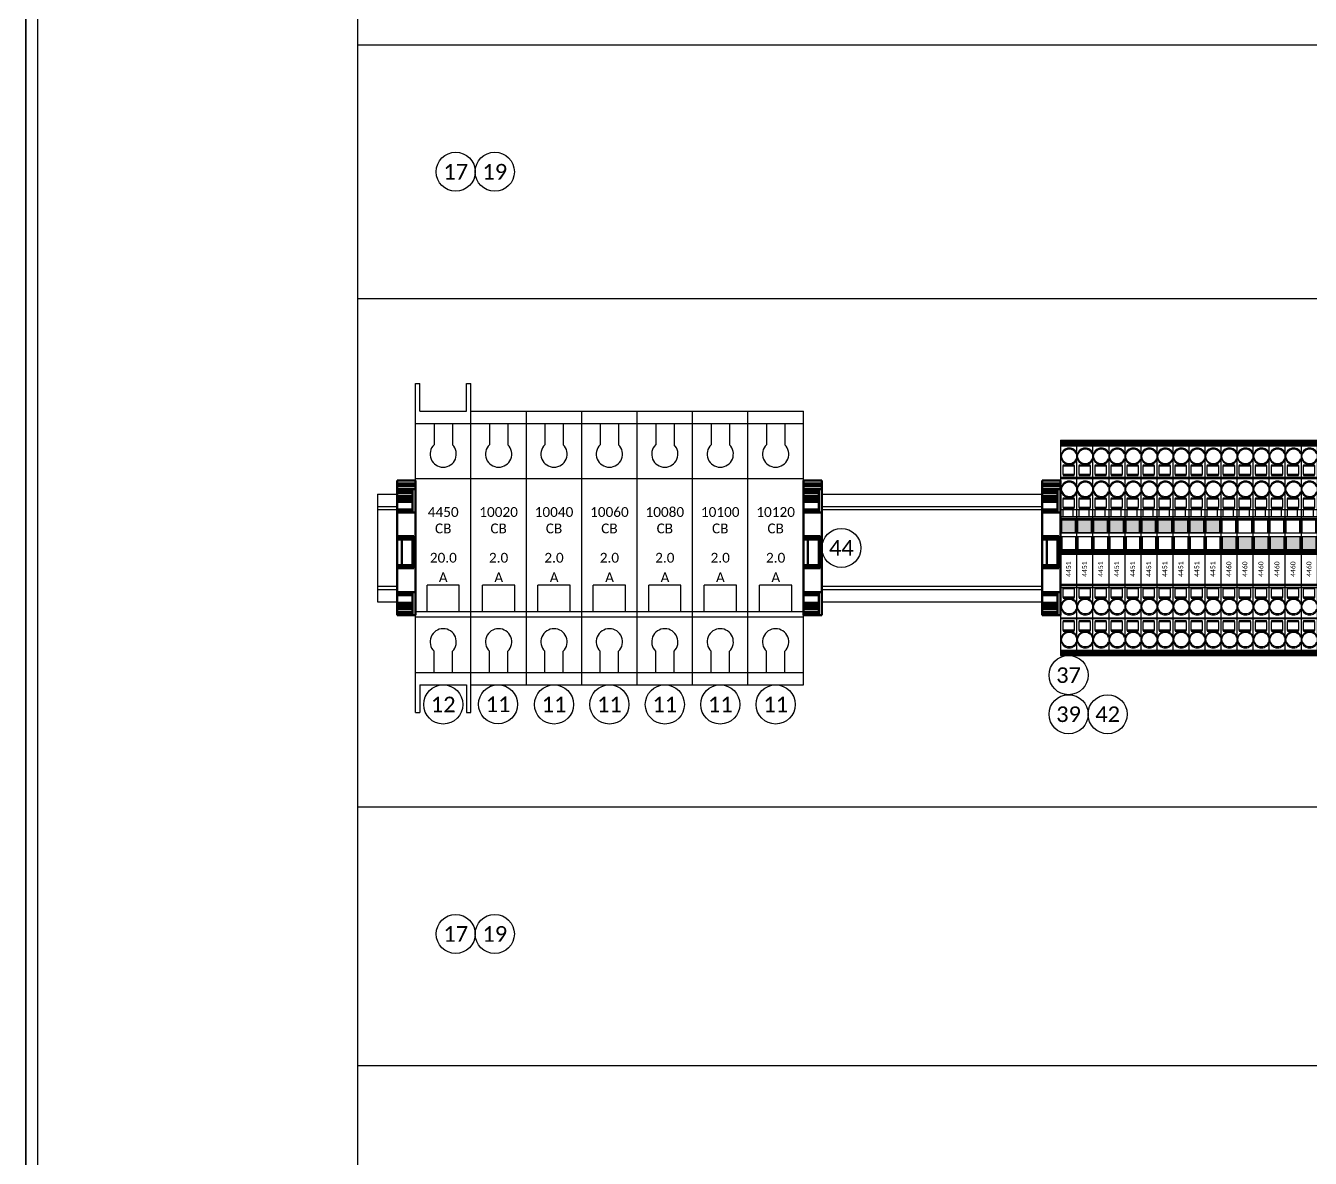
# Model space of a CAD drawing. Header units: inches. Extents: x 0 to 316, y -1 to 150.
# Drawn here: x 175.11 to 191.54, y 79.01 to 93.5 of the extents above; entities that cross this region are included whole.
import ezdxf
from ezdxf.enums import TextEntityAlignment as Align

# ---------------------------------------------------------------- set-up
doc = ezdxf.new("R2010")
doc.units = ezdxf.units.IN
doc.header["$MEASUREMENT"] = 0
doc.linetypes.add('HIDDEN2', pattern=[0.1875, 0.125, -0.0625])
doc.styles.add('Calibri', font='calibri.ttf')
doc.styles.add('SIMPLEX', font='simplex.shx', dxfattribs={"height": 6})

# ---------------------------------------------------------------- blocks, each defined once
blk = doc.blocks.new('A$C22433D2A')
at = {"color": 2}
for p, q in [((0, -1.752), (0, 1.752)), ((0, 1.752), (0.709, 1.752)), ((0.709, -1.752), (0.709, 1.752)), ((0, 1.594), (0.709, 1.594)), ((0.237, 1.594), (0.237, 1.321)), ((0.472, 1.594), (0.472, 1.321)), ((0.709, 0.886), (0, 0.886)), ((0.148, -0.819), (0.148, -0.476)), ((0.56, -0.476), (0.148, -0.476)), ((0.56, -0.819), (0.56, -0.476)), ((0.709, -0.819), (0, -0.819)), ((0.709, -0.886), (0, -0.886)), ((0.237, -1.594), (0.237, -1.321)), ((0.472, -1.594), (0.472, -1.321)), ((0, -1.594), (0.709, -1.594)), ((0, -1.752), (0.709, -1.752))]:
    blk.add_line(p, q, dxfattribs=at)
for centre, start, end in [((0.354, 1.201), 134.32, 45.68), ((0.354, -1.201), 314.32, 225.68)]:
    blk.add_arc(centre, 0.168, start, end, dxfattribs=at)
at = {"color": 3, "style": 'Calibri'}
for s, p in [('CB', (0.354, 0.25)), ('A', (0.356, -0.375))]:
    blk.add_text(s, height=0.125, dxfattribs=at).set_placement(p, align=Align.MIDDLE_CENTER)
for tag, p in [('BREAKERNUMBER', (0.354, 0.46)), ('AMPS', (0.354, -0.125))]:
    blk.add_attdef(tag, text='', height=0.125, dxfattribs=at).set_placement(p, align=Align.MIDDLE_CENTER)
blk = doc.blocks.new('A$C76BC4C6C')
at = {"color": 2}
for p, q in [((0, -2.106), (0, 2.106)), ((0, 2.106), (0.057, 2.106)), ((0.057, 1.752), (0.057, 2.106)), ((0.652, 2.106), (0.709, 2.106)), ((0.652, 1.752), (0.652, 2.106)), ((0.709, -2.106), (0.709, 2.106)), ((0.057, 1.752), (0.652, 1.752)), ((0, 1.594), (0.709, 1.594)), ((0.237, 1.594), (0.237, 1.321)), ((0.472, 1.594), (0.472, 1.321)), ((0.709, 0.886), (0, 0.886)), ((0.148, -0.819), (0.148, -0.476)), ((0.56, -0.476), (0.148, -0.476)), ((0.56, -0.819), (0.56, -0.476)), ((0.709, -0.819), (0, -0.819)), ((0.709, -0.886), (0, -0.886)), ((0.237, -1.594), (0.237, -1.321)), ((0.472, -1.594), (0.472, -1.321)), ((0, -1.594), (0.709, -1.594)), ((0.057, -1.752), (0.652, -1.752)), ((0.057, -1.752), (0.057, -2.106)), ((0.652, -1.752), (0.652, -2.106)), ((0, -2.106), (0.057, -2.106)), ((0.652, -2.106), (0.709, -2.106))]:
    blk.add_line(p, q, dxfattribs=at)
for centre, start, end in [((0.354, 1.201), 134.32, 45.68), ((0.354, -1.201), 314.32, 225.68)]:
    blk.add_arc(centre, 0.168, start, end, dxfattribs=at)
at = {"color": 3, "style": 'Calibri'}
for s, p in [('CB', (0.354, 0.25)), ('A', (0.354, -0.375))]:
    blk.add_text(s, height=0.125, dxfattribs=at).set_placement(p, align=Align.MIDDLE_CENTER)
for tag, p in [('BREAKERNUMBER', (0.354, 0.46)), ('AMPS', (0.356, -0.125))]:
    blk.add_attdef(tag, text='', height=0.125, dxfattribs=at).set_placement(p, align=Align.MIDDLE_CENTER)
blk = doc.blocks.new('Reference Number')
at = {"color": 6, "linetype": 'Continuous'}
blk.add_circle((0, 0), 0.125, dxfattribs=at)
at = {"color": 6, "linetype": 'Continuous', "style": 'Calibri'}
blk.add_attdef('REFERENCE_#', text='', height=0.1, dxfattribs=at).set_placement((0, 0), align=Align.MIDDLE_CENTER)
blk = doc.blocks.new('A$C29732917')
at = {"lineweight": 50}
for p, q in [((-25.42, 3.57), (-25.42, -2.43)), ((18.38, 3.57), (-25.42, 3.57)), ((-24.44, 3.57), (-24.44, -2.43)), ((-23.82, 3.57), (-23.82, -2.43)), ((-23.62, 3.57), (-23.62, -2.43)), ((-22.62, 3.57), (-22.62, -2.43)), ((-22.19, 2.57), (-15.5, 2.57)), ((-22.19, -2.43), (-22.19, 2.57)), ((-21.49, 2.57), (-21.49, -2.43)), ((-21.45, 2.57), (-21.45, -2.43)), ((-20.49, 2.57), (-20.49, -2.43)), ((-20.06, 2.57), (-20.06, -2.43)), ((-19.28, -2.43), (-19.28, 2.57)), ((-18.57, 2.57), (-18.57, -2.43)), ((-16.03, 2.57), (-16.03, -2.43)), ((-15.84, 2.57), (-15.84, -2.43)), ((-15.6, 2.57), (-15.6, -2.43)), ((-15.5, -2.43), (-15.5, 2.57)), ((-15.07, 3.57), (-15.07, -2.43)), ((-7.32, 3.07), (3.08, 3.07)), ((-7.32, -2.43), (-7.32, 3.07)), ((-6.92, -2.43), (-6.92, 3.07)), ((-6.56, 3.07), (-6.56, -2.43)), ((-6.32, 3.07), (-6.32, -2.43)), ((-6.12, 2.57), (1.88, 2.57)), ((2.08, 3.07), (2.08, -2.43)), ((2.32, 3.07), (2.32, -2.43)), ((2.68, 3.07), (2.68, -2.43)), ((3.08, -2.43), (3.08, 3.07)), ((10.83, 3.57), (10.83, -2.43)), ((11.26, 2.57), (17.95, 2.57)), ((11.26, -2.43), (11.26, 2.57)), ((11.35, -2.43), (11.35, 2.57)), ((11.6, 2.57), (11.6, -2.43)), ((11.79, -2.43), (11.79, 2.57)), ((14.33, 2.57), (14.33, -2.43)), ((15.04, 2.57), (15.04, -2.43)), ((15.81, 2.57), (15.81, -2.43)), ((16.25, 2.57), (16.25, -2.43)), ((17.2, 2.57), (17.2, -2.43)), ((17.25, 2.57), (17.25, -2.43)), ((17.95, -2.43), (17.95, 2.57)), ((18.38, 3.57), (18.38, -2.43)), ((18.38, -2.43), (-25.42, -2.43)), ((1.88, -0.93), (-6.12, -0.93))]:
    blk.add_line(p, q, dxfattribs=at)
at = {"lineweight": 25}
blk.add_line((-15.6, -2.43), (-16.03, -2.43), dxfattribs=at)
at = {"lineweight": 50}
for centre, start, end in [((-6.12, 2.37), 90, 180), ((1.88, 2.37), 0, 90), ((-6.12, -0.73), 180, 270), ((1.88, -0.73), 270, 0)]:
    blk.add_arc(centre, 0.2, start, end, dxfattribs=at)
blk = doc.blocks.new('TB Wago 2002-1404 BLU')
at = {"color": 5, "lineweight": -3}
for p, q in [((-0.102, 2.754), (0.103, 2.754)), ((-0.102, 2.754), (-0.102, 0)), ((-0.102, 2.739), (0.103, 2.739)), ((-0.102, 2.736), (-0.102, 2.702)), ((0.103, 2.736), (-0.102, 2.736)), ((-0.102, 2.735), (0.103, 2.735)), ((-0.102, 2.734), (0.103, 2.734)), ((-0.102, 2.728), (0.103, 2.728)), ((-0.102, 2.724), (0.103, 2.724)), ((-0.102, 2.71), (0.103, 2.71)), ((-0.102, 2.702), (0.103, 2.702)), ((-0.102, 2.688), (0.103, 2.688)), ((-0.102, 2.685), (0.103, 2.685)), ((0.103, 2.754), (0.103, 0)), ((-0.095, 2.556), (-0.095, 2.542)), ((-0.071, 2.441), (0.071, 2.441)), ((-0.071, 2.441), (-0.071, 2.432)), ((-0.071, 2.432), (0.071, 2.432)), ((-0.071, 2.316), (-0.071, 2.432)), ((-0.071, 2.426), (0.071, 2.426)), ((-0.071, 2.316), (-0.071, 2.304)), ((0.071, 2.316), (-0.071, 2.316)), ((-0.071, 2.304), (0.071, 2.304)), ((0.071, 2.432), (0.071, 2.441)), ((0.071, 2.432), (0.071, 2.316)), ((0.071, 2.304), (0.071, 2.316)), ((-0.102, 2.281), (0.103, 2.281)), ((-0.102, 2.267), (0.103, 2.267)), ((-0.102, 2.2), (-0.102, 2.135)), ((-0.095, 2.134), (-0.095, 2.12)), ((-0.071, 2.019), (0.071, 2.019)), ((-0.071, 2.019), (-0.071, 2.01)), ((-0.071, 2.01), (0.071, 2.01)), ((-0.071, 1.894), (-0.071, 2.01)), ((-0.071, 2.004), (0.071, 2.004)), ((0.071, 2.01), (0.071, 2.019)), ((0.071, 2.01), (0.071, 1.894)), ((-0.102, 1.871), (0.103, 1.871)), ((-0.071, 1.894), (-0.071, 1.882)), ((0.071, 1.894), (-0.071, 1.894)), ((-0.071, 1.882), (0.071, 1.882)), ((-0.071, 1.78), (-0.071, 1.863)), ((0.055, 1.863), (0.055, 1.78)), ((0.071, 1.882), (0.071, 1.894)), ((-0.102, 1.78), (0.103, 1.78)), ((-0.102, 1.76), (0.103, 1.76)), ((-0.102, 1.748), (0.103, 1.748)), ((-0.102, 1.737), (0.103, 1.737)), ((-0.095, 1.571), (-0.095, 1.737)), ((-0.085, 1.571), (-0.085, 1.737)), ((0.089, 1.571), (0.089, 1.737)), ((0.099, 1.737), (0.099, 1.571)), ((-0.102, 1.571), (0.103, 1.571)), ((-0.102, 1.524), (0.103, 1.524)), ((-0.095, 1.358), (-0.095, 1.524)), ((-0.085, 1.524), (-0.085, 1.358)), ((0.089, 1.524), (0.089, 1.358)), ((0.099, 1.524), (0.099, 1.358)), ((-0.102, 1.358), (0.103, 1.358)), ((-0.102, 1.349), (0.103, 1.349)), ((-0.102, 1.33), (0.103, 1.33)), ((-0.102, 1.318), (0.103, 1.318)), ((-0.102, 1.317), (0.103, 1.317)), ((-0.102, 1.311), (0.103, 1.311)), ((-0.102, 1.307), (0.103, 1.307)), ((-0.102, 1.307), (0.103, 1.307)), ((-0.102, 1.305), (0.103, 1.305)), ((-0.102, 1.305), (0.103, 1.305)), ((-0.102, 1.297), (0.103, 1.297)), ((-0.102, 0.914), (0.103, 0.914)), ((0.103, 0.907), (-0.102, 0.907)), ((-0.102, 0.904), (0.103, 0.904)), ((-0.102, 0.895), (0.103, 0.895)), ((-0.102, 0.895), (0.103, 0.895)), ((-0.102, 0.871), (0.012, 0.871)), ((-0.102, 0.871), (0.103, 0.871)), ((-0.102, 0.869), (0.103, 0.869)), ((-0.071, 0.872), (0.071, 0.872)), ((-0.071, 0.872), (-0.071, 0.86)), ((-0.071, 0.86), (0.071, 0.86)), ((-0.071, 0.744), (-0.071, 0.86)), ((0.071, 0.86), (0.071, 0.872)), ((0.071, 0.86), (0.071, 0.744)), ((-0.071, 0.75), (0.071, 0.75)), ((-0.071, 0.744), (-0.071, 0.735)), ((0.071, 0.744), (-0.071, 0.744)), ((-0.071, 0.735), (0.071, 0.735)), ((0.071, 0.735), (0.071, 0.744)), ((-0.095, 0.634), (-0.095, 0.619)), ((-0.102, 0.485), (0.103, 0.485)), ((-0.102, 0.473), (0.103, 0.473)), ((-0.071, 0.45), (0.071, 0.45)), ((-0.071, 0.45), (-0.071, 0.438)), ((-0.071, 0.438), (0.071, 0.438)), ((-0.071, 0.322), (-0.071, 0.438)), ((0.071, 0.438), (0.071, 0.45)), ((0.071, 0.438), (0.071, 0.322)), ((-0.095, 0.212), (-0.095, 0.197)), ((-0.071, 0.328), (0.071, 0.328)), ((-0.071, 0.322), (-0.071, 0.313)), ((0.071, 0.322), (-0.071, 0.322)), ((-0.071, 0.313), (0.071, 0.313)), ((0.071, 0.313), (0.071, 0.322)), ((-0.102, 0.068), (0.103, 0.068)), ((-0.102, 0.066), (0.103, 0.066)), ((-0.102, 0.065), (0.103, 0.065)), ((-0.102, 0.051), (0.103, 0.051)), ((0.103, 0.047), (-0.102, 0.047)), ((-0.102, 0.043), (0.103, 0.043)), ((-0.102, 0.037), (0.103, 0.037)), ((-0.102, 0.03), (0.103, 0.03)), ((-0.102, 0.029), (0.103, 0.029)), ((-0.102, 0.02), (0.103, 0.02)), ((-0.102, 0.018), (0.103, 0.018)), ((-0.102, 0.018), (0.103, 0.018)), ((-0.102, 0.018), (0.103, 0.018)), ((-0.102, 0.016), (0.103, 0.016)), ((-0.102, 0.001), (0.103, 0.001)), ((-0.102, 0), (0.103, 0))]:
    blk.add_line(p, q, dxfattribs=at)
for points in [[(-0.071, 1.863), (-0.071, 1.863), (-0.071, 1.863), (-0.071, 1.863), (-0.071, 1.863), (-0.071, 1.863), (-0.071, 1.863), (-0.071, 1.863), (-0.071, 1.863), (-0.071, 1.864), (-0.071, 1.864), (-0.071, 1.864), (-0.071, 1.864), (-0.071, 1.864), (-0.071, 1.864), (-0.071, 1.864), (-0.071, 1.864), (-0.071, 1.864), (-0.071, 1.864), (-0.071, 1.865), (-0.071, 1.865), (-0.071, 1.865), (-0.071, 1.865), (-0.071, 1.865), (-0.071, 1.865), (-0.071, 1.865), (-0.071, 1.865), (-0.071, 1.865), (-0.071, 1.865), (-0.071, 1.865), (-0.07, 1.865), (-0.07, 1.866), (-0.07, 1.866), (-0.07, 1.866), (-0.07, 1.866), (-0.07, 1.866), (-0.07, 1.866), (-0.07, 1.866), (-0.07, 1.866), (-0.07, 1.866), (-0.07, 1.866), (-0.07, 1.866), (-0.07, 1.867), (-0.07, 1.867), (-0.07, 1.867), (-0.07, 1.867), (-0.07, 1.867), (-0.07, 1.867), (-0.07, 1.867), (-0.07, 1.867), (-0.07, 1.867), (-0.07, 1.867), (-0.069, 1.867), (-0.069, 1.867), (-0.069, 1.868), (-0.069, 1.868), (-0.069, 1.868), (-0.069, 1.868), (-0.069, 1.868), (-0.069, 1.868), (-0.069, 1.868), (-0.069, 1.868), (-0.069, 1.868), (-0.069, 1.868), (-0.069, 1.868), (-0.069, 1.868), (-0.069, 1.868), (-0.069, 1.868), (-0.068, 1.869), (-0.068, 1.869), (-0.068, 1.869), (-0.068, 1.869), (-0.068, 1.869), (-0.068, 1.869), (-0.068, 1.869), (-0.068, 1.869), (-0.068, 1.869), (-0.068, 1.869), (-0.068, 1.869), (-0.068, 1.869), (-0.068, 1.869), (-0.067, 1.869), (-0.067, 1.869), (-0.067, 1.869), (-0.067, 1.869), (-0.067, 1.869), (-0.067, 1.87), (-0.067, 1.87), (-0.067, 1.87), (-0.067, 1.87), (-0.067, 1.87), (-0.067, 1.87), (-0.067, 1.87), (-0.066, 1.87), (-0.066, 1.87), (-0.066, 1.87), (-0.066, 1.87), (-0.066, 1.87), (-0.066, 1.87), (-0.066, 1.87), (-0.066, 1.87), (-0.066, 1.87), (-0.066, 1.87), (-0.066, 1.87), (-0.065, 1.87), (-0.065, 1.87), (-0.065, 1.87), (-0.065, 1.87), (-0.065, 1.87), (-0.065, 1.87), (-0.065, 1.87), (-0.065, 1.87), (-0.065, 1.87), (-0.065, 1.87), (-0.065, 1.87), (-0.065, 1.87), (-0.064, 1.871), (-0.064, 1.871), (-0.064, 1.871), (-0.064, 1.871), (-0.064, 1.871), (-0.064, 1.871), (-0.064, 1.871), (-0.064, 1.871), (-0.064, 1.871), (-0.063, 1.871), (-0.063, 1.871), (-0.063, 1.871), (-0.063, 1.871), (-0.063, 1.871), (-0.063, 1.871)], [(0.047, 1.871), (0.047, 1.871), (0.047, 1.871), (0.048, 1.871), (0.048, 1.871), (0.048, 1.871), (0.048, 1.871), (0.048, 1.871), (0.048, 1.871), (0.048, 1.871), (0.048, 1.871), (0.048, 1.871), (0.048, 1.871), (0.049, 1.871), (0.049, 1.871), (0.049, 1.87), (0.049, 1.87), (0.049, 1.87), (0.049, 1.87), (0.049, 1.87), (0.049, 1.87), (0.049, 1.87), (0.049, 1.87), (0.049, 1.87), (0.05, 1.87), (0.05, 1.87), (0.05, 1.87), (0.05, 1.87), (0.05, 1.87), (0.05, 1.87), (0.05, 1.87), (0.05, 1.87), (0.05, 1.87), (0.05, 1.87), (0.05, 1.87), (0.05, 1.87), (0.051, 1.87), (0.051, 1.87), (0.051, 1.87), (0.051, 1.87), (0.051, 1.87), (0.051, 1.87), (0.051, 1.87), (0.051, 1.87), (0.051, 1.87), (0.051, 1.869), (0.051, 1.869), (0.052, 1.869), (0.052, 1.869), (0.052, 1.869), (0.052, 1.869), (0.052, 1.869), (0.052, 1.869), (0.052, 1.869), (0.052, 1.869), (0.052, 1.869), (0.052, 1.869), (0.052, 1.869), (0.052, 1.869), (0.053, 1.869), (0.053, 1.869), (0.053, 1.869), (0.053, 1.869), (0.053, 1.868), (0.053, 1.868), (0.053, 1.868), (0.053, 1.868), (0.053, 1.868), (0.053, 1.868), (0.053, 1.868), (0.053, 1.868), (0.053, 1.868), (0.053, 1.868), (0.053, 1.868), (0.053, 1.868), (0.054, 1.868), (0.054, 1.868), (0.054, 1.867), (0.054, 1.867), (0.054, 1.867), (0.054, 1.867), (0.054, 1.867), (0.054, 1.867), (0.054, 1.867), (0.054, 1.867), (0.054, 1.867), (0.054, 1.867), (0.054, 1.867), (0.054, 1.867), (0.054, 1.866), (0.054, 1.866), (0.054, 1.866), (0.054, 1.866), (0.054, 1.866), (0.054, 1.866), (0.055, 1.866), (0.055, 1.866), (0.055, 1.866), (0.055, 1.866), (0.055, 1.866), (0.055, 1.865), (0.055, 1.865), (0.055, 1.865), (0.055, 1.865), (0.055, 1.865), (0.055, 1.865), (0.055, 1.865), (0.055, 1.865), (0.055, 1.865), (0.055, 1.865), (0.055, 1.865), (0.055, 1.865), (0.055, 1.864), (0.055, 1.864), (0.055, 1.864), (0.055, 1.864), (0.055, 1.864), (0.055, 1.864), (0.055, 1.864), (0.055, 1.864), (0.055, 1.864), (0.055, 1.864), (0.055, 1.863), (0.055, 1.863), (0.055, 1.863), (0.055, 1.863), (0.055, 1.863), (0.055, 1.863), (0.055, 1.863), (0.055, 1.863), (0.055, 1.863)]]:
    blk.add_lwpolyline(points, dxfattribs=at)
for centre, start_param, end_param in [((0.008, 2.556), 0.394791, 5.888394), ((0.008, 2.542), 0.394791, 3.069394), ((0.008, 2.542), 3.069394, 5.888394), ((0.008, 2.134), 0.394791, 5.888394), ((0.008, 2.12), 0.394791, 3.069394), ((0.008, 2.12), 3.069394, 5.888394), ((0.008, 0.634), 0.394791, 3.213792), ((0.008, 0.619), 0.394791, 5.888394), ((0.008, 0.634), 3.213792, 5.888394), ((0.008, 0.212), 0.394791, 3.213792), ((0.008, 0.197), 0.394791, 5.888394), ((0.008, 0.212), 3.213792, 5.888394)]:
    blk.add_ellipse(centre, major_axis=(0.102, 0), ratio=0.965926, start_param=start_param, end_param=end_param, dxfattribs=at)
at = {"color": 7, "linetype": 'HIDDEN2', "ltscale": 2, "style": 'SIMPLEX'}
blk.add_attdef('TERMINAL_BLOCK_#', text='', height=0.0625, rotation=90, dxfattribs=at).set_placement((0, 1.106), align=Align.MIDDLE_CENTER)
blk = doc.blocks.new('Rittal TS8 FloorMount 8018814 Panel')
at = {"color": 3, "linetype": 'Continuous'}
blk.add_line((0, 66.417), (0, 0), dxfattribs=at)
at = {"color": 9, "linetype": 'Continuous'}
blk.add_line((0.157, 0), (0.157, 66.417), dxfattribs=at)

msp = doc.modelspace()

# ---------------------------------------------------------------- hatches: boundary and pattern name
at = {"linetype": 'Continuous'}
h = msp.add_hatch(color=256, dxfattribs=at)
h.dxf.hatch_style = 1
h.paths.add_polyline_path([(188.34624, 87.17962), (190.39624, 87.17962), (190.39624, 87.01404), (188.34624, 87.01404)])
h = msp.add_hatch(color=256, dxfattribs=at)
h.dxf.hatch_style = 1
h.paths.add_polyline_path([(190.39624, 86.96673), (192.44624, 86.96673), (192.44624, 86.80116), (190.39624, 86.80116)])

# ---------------------------------------------------------------- linework, layer by layer
for p, q in [((175.11024, 65.94488), (175.11024, 124.27904)), ((179.36024, 70.19488), (179.36024, 120.25738))]:
    msp.add_line(p, q, dxfattribs=at)
at = {"color": 2}
for p, q in [((179.61024, 87.50988), (179.86024, 87.50988, 0.00001)), ((179.61024, 87.50988), (179.61024, 86.12988)), ((185.29287, 87.50988, 0.00042), (188.11024, 87.50988, 0.00057)), ((179.61024, 87.30988), (179.86024, 87.30988, 0.00001)), ((185.29287, 87.30988, 0.00042), (188.11024, 87.30988, 0.00057)), ((179.61024, 86.32988, -0.14891), (179.86024, 86.32988, -0.14892)), ((185.29287, 86.32988, -0.1492), (188.11024, 86.32988, -0.1493)), ((179.61024, 86.12988), (179.86024, 86.12988, 0.00001)), ((185.29287, 86.12988, 0.00042), (188.11024, 86.12988, 0.00057))]:
    msp.add_line(p, q, dxfattribs=at)
at = {"color": 2, "extrusion": (-1.00046e-30, -4.08478e-15, -1)}
for p, q in [((179.61024, 87.34988, -0.17182), (179.86024, 87.34988, -0.17183)), ((185.29287, 87.34988, -0.17222), (188.11024, 87.34988, -0.17236))]:
    msp.add_line(p, q, dxfattribs=at)
at = {"color": 2, "extrusion": (0, 0, -1)}
for p, q in [((179.61024, 86.28988, -0.02291), (179.86024, 86.28988, -0.0229)), ((185.29287, 86.28988, -0.0226), (188.11024, 86.28988, -0.02249))]:
    msp.add_line(p, q, dxfattribs=at)
at = {"linetype": 'Continuous'}
for points in [[(179.36024, 93.25738), (210.26224, 93.25738), (210.26224, 90.00738), (179.36024, 90.00738)], [(188.34624, 87.17962), (190.39624, 87.17962), (190.39624, 87.01404), (188.34624, 87.01404)], [(179.36024, 83.50738), (210.26224, 83.50738), (210.26224, 80.19488), (179.36024, 80.19488)]]:
    msp.add_lwpolyline(points, close=True, dxfattribs=at)

# ---------------------------------------------------------------- block references
msp.add_blockref('Rittal TS8 FloorMount 8018814 Panel', (175.11024, 62.06278), dxfattribs=at)
at = {"color": 7, "linetype": 'HIDDEN2', "ltscale": 2, "xscale": 2, "yscale": 2, "zscale": 2}
for p, values in [((180.61024, 91.63238), {'REFERENCE_#': '17'}), ((181.11024, 91.63238), {'REFERENCE_#': '19'}), ((185.54287, 86.81988), {'REFERENCE_#': '44'}), ((188.44874, 85.19303), {'REFERENCE_#': '37'}), ((180.45057, 84.81791), {'REFERENCE_#': '12'}), ((181.15175, 84.81971), {'REFERENCE_#': '11'}), ((181.86789, 84.81791), {'REFERENCE_#': '11'}), ((182.57655, 84.81791), {'REFERENCE_#': '11'}), ((183.28521, 84.81791), {'REFERENCE_#': '11'}), ((183.99388, 84.81791), {'REFERENCE_#': '11'}), ((184.70254, 84.81791), {'REFERENCE_#': '11'}), ((188.44874, 84.69303), {'REFERENCE_#': '39'}), ((188.94874, 84.69303), {'REFERENCE_#': '42'}), ((180.61024, 81.88238), {'REFERENCE_#': '17'}), ((181.11024, 81.88238), {'REFERENCE_#': '19'})]:
    msp.add_blockref('Reference Number', p, dxfattribs=at).add_auto_attribs(values)
for name, p, values in [('A$C76BC4C6C', (180.09624, 86.81988), {'AMPS': '20.0', 'BREAKERNUMBER': '4450'}), ('A$C22433D2A', (180.8049, 86.81988), {'AMPS': '2.0', 'BREAKERNUMBER': '10020'}), ('A$C22433D2A', (181.51356, 86.81988), {'AMPS': '2.0', 'BREAKERNUMBER': '10040'}), ('A$C22433D2A', (182.22222, 86.81988), {'AMPS': '2.0', 'BREAKERNUMBER': '10060'}), ('A$C22433D2A', (182.93088, 86.81988), {'AMPS': '2.0', 'BREAKERNUMBER': '10080'}), ('A$C22433D2A', (183.63954, 86.81988), {'AMPS': '2.0', 'BREAKERNUMBER': '10100'}), ('A$C22433D2A', (184.34821, 86.81988), {'AMPS': '2.0', 'BREAKERNUMBER': '10120'})]:
    msp.add_blockref(name, p).add_auto_attribs(values)
ref = msp.add_blockref('TB Wago 2002-1404 BLU', (188.44874, 85.44303))
ref.add_attrib('TERMINAL_BLOCK_#', '4451', dxfattribs={"color": 7, "linetype": 'HIDDEN2', "ltscale": 2, "height": 0.0625, "rotation": 90, "style": 'Calibri'}).set_placement((188.44874, 86.54885), align=Align.MIDDLE_CENTER)
ref = msp.add_blockref('TB Wago 2002-1404 BLU', (188.65374, 85.44303))
ref.add_attrib('TERMINAL_BLOCK_#', '4451', dxfattribs={"color": 7, "linetype": 'HIDDEN2', "ltscale": 2, "height": 0.0625, "rotation": 90, "style": 'Calibri'}).set_placement((188.65374, 86.54885), align=Align.MIDDLE_CENTER)
ref = msp.add_blockref('TB Wago 2002-1404 BLU', (188.85874, 85.44303))
ref.add_attrib('TERMINAL_BLOCK_#', '4451', dxfattribs={"color": 7, "linetype": 'HIDDEN2', "ltscale": 2, "height": 0.0625, "rotation": 90, "style": 'Calibri'}).set_placement((188.85874, 86.54885), align=Align.MIDDLE_CENTER)
ref = msp.add_blockref('TB Wago 2002-1404 BLU', (189.06374, 85.44303))
ref.add_attrib('TERMINAL_BLOCK_#', '4451', dxfattribs={"color": 7, "linetype": 'HIDDEN2', "ltscale": 2, "height": 0.0625, "rotation": 90, "style": 'Calibri'}).set_placement((189.06374, 86.54885), align=Align.MIDDLE_CENTER)
ref = msp.add_blockref('TB Wago 2002-1404 BLU', (189.26874, 85.44303))
ref.add_attrib('TERMINAL_BLOCK_#', '4451', dxfattribs={"color": 7, "linetype": 'HIDDEN2', "ltscale": 2, "height": 0.0625, "rotation": 90, "style": 'Calibri'}).set_placement((189.26874, 86.54885), align=Align.MIDDLE_CENTER)
ref = msp.add_blockref('TB Wago 2002-1404 BLU', (189.47374, 85.44303))
ref.add_attrib('TERMINAL_BLOCK_#', '4451', dxfattribs={"color": 7, "linetype": 'HIDDEN2', "ltscale": 2, "height": 0.0625, "rotation": 90, "style": 'Calibri'}).set_placement((189.47374, 86.54885), align=Align.MIDDLE_CENTER)
ref = msp.add_blockref('TB Wago 2002-1404 BLU', (189.67874, 85.44303))
ref.add_attrib('TERMINAL_BLOCK_#', '4451', dxfattribs={"color": 7, "linetype": 'HIDDEN2', "ltscale": 2, "height": 0.0625, "rotation": 90, "style": 'Calibri'}).set_placement((189.67874, 86.54885), align=Align.MIDDLE_CENTER)
ref = msp.add_blockref('TB Wago 2002-1404 BLU', (189.88374, 85.44303))
ref.add_attrib('TERMINAL_BLOCK_#', '4451', dxfattribs={"color": 7, "linetype": 'HIDDEN2', "ltscale": 2, "height": 0.0625, "rotation": 90, "style": 'Calibri'}).set_placement((189.88374, 86.54885), align=Align.MIDDLE_CENTER)
ref = msp.add_blockref('TB Wago 2002-1404 BLU', (190.08874, 85.44303))
ref.add_attrib('TERMINAL_BLOCK_#', '4451', dxfattribs={"color": 7, "linetype": 'HIDDEN2', "ltscale": 2, "height": 0.0625, "rotation": 90, "style": 'Calibri'}).set_placement((190.08874, 86.54885), align=Align.MIDDLE_CENTER)
ref = msp.add_blockref('TB Wago 2002-1404 BLU', (190.29374, 85.44303))
ref.add_attrib('TERMINAL_BLOCK_#', '4451', dxfattribs={"color": 7, "linetype": 'HIDDEN2', "ltscale": 2, "height": 0.0625, "rotation": 90, "style": 'Calibri'}).set_placement((190.29374, 86.54885), align=Align.MIDDLE_CENTER)
ref = msp.add_blockref('TB Wago 2002-1404 BLU', (190.49874, 85.44303))
ref.add_attrib('TERMINAL_BLOCK_#', '4460', dxfattribs={"color": 7, "linetype": 'HIDDEN2', "ltscale": 2, "height": 0.0625, "rotation": 90, "style": 'Calibri'}).set_placement((190.49874, 86.54885), align=Align.MIDDLE_CENTER)
ref = msp.add_blockref('TB Wago 2002-1404 BLU', (190.70374, 85.44303))
ref.add_attrib('TERMINAL_BLOCK_#', '4460', dxfattribs={"color": 7, "linetype": 'HIDDEN2', "ltscale": 2, "height": 0.0625, "rotation": 90, "style": 'Calibri'}).set_placement((190.70374, 86.54885), align=Align.MIDDLE_CENTER)
ref = msp.add_blockref('TB Wago 2002-1404 BLU', (190.90874, 85.44303))
ref.add_attrib('TERMINAL_BLOCK_#', '4460', dxfattribs={"color": 7, "linetype": 'HIDDEN2', "ltscale": 2, "height": 0.0625, "rotation": 90, "style": 'Calibri'}).set_placement((190.90874, 86.54885), align=Align.MIDDLE_CENTER)
ref = msp.add_blockref('TB Wago 2002-1404 BLU', (191.11374, 85.44303))
ref.add_attrib('TERMINAL_BLOCK_#', '4460', dxfattribs={"color": 7, "linetype": 'HIDDEN2', "ltscale": 2, "height": 0.0625, "rotation": 90, "style": 'Calibri'}).set_placement((191.11374, 86.54885), align=Align.MIDDLE_CENTER)
ref = msp.add_blockref('TB Wago 2002-1404 BLU', (191.31874, 85.44303))
ref.add_attrib('TERMINAL_BLOCK_#', '4460', dxfattribs={"color": 7, "linetype": 'HIDDEN2', "ltscale": 2, "height": 0.0625, "rotation": 90, "style": 'Calibri'}).set_placement((191.31874, 86.54885), align=Align.MIDDLE_CENTER)
ref = msp.add_blockref('TB Wago 2002-1404 BLU', (191.52374, 85.44303))
ref.add_attrib('TERMINAL_BLOCK_#', '4460', dxfattribs={"color": 7, "linetype": 'HIDDEN2', "ltscale": 2, "height": 0.0625, "rotation": 90, "style": 'Calibri'}).set_placement((191.52374, 86.54885), align=Align.MIDDLE_CENTER)
at = {"xscale": 0.03933350893663116, "yscale": 0.03933350893663116, "zscale": 0.03933350893663116, "rotation": 270}
for p in [(179.9557, 86.6814), (185.15233, 86.6814), (188.2057, 86.6814)]:
    msp.add_blockref('A$C29732917', p, dxfattribs=at)

doc.saveas('drawing.dxf')
